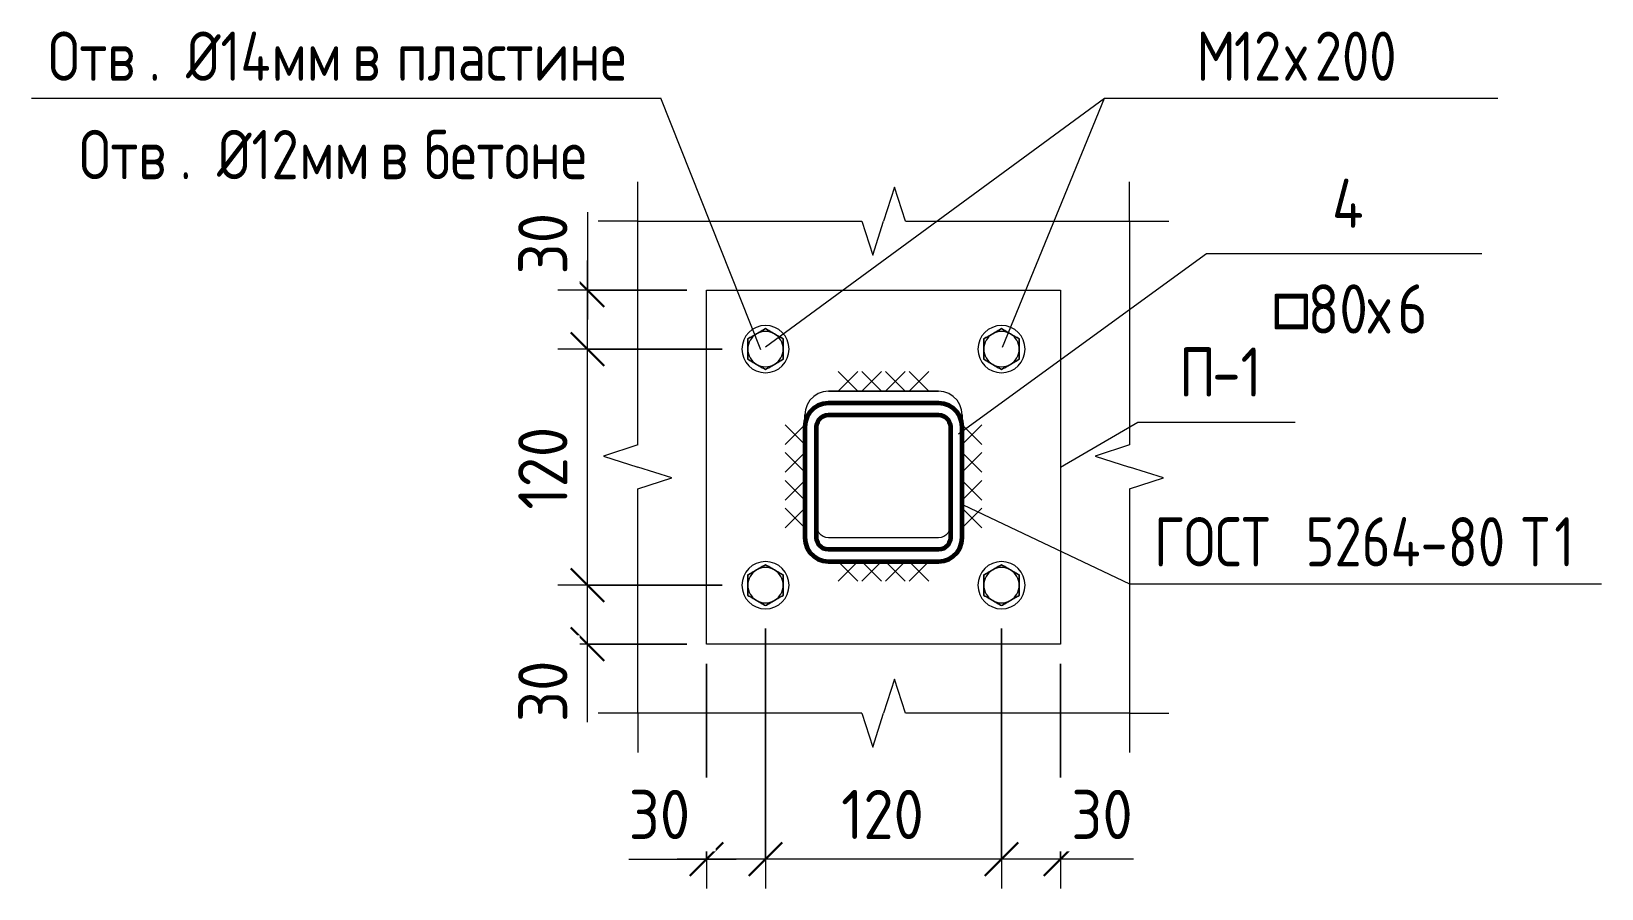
# Model space of a CAD drawing. Header units: millimetres. Extents: x 37710 to 88439, y -33428 to 33849.
# Drawn here: x 86996 to 87794, y -206 to 230 of the extents above; entities that cross this region are included whole.
import ezdxf

# ---------------------------------------------------------------- set-up
doc = ezdxf.new("R2010")
doc.units = ezdxf.units.MM
for name, color, linetype, lineweight in [('AA_Dim', 7, 'Continuous', 9), ('AA_Dim-10', 7, 'Continuous', 9), ('AA_Oformlenie', 7, 'Continuous', 9), ('AA_Vinoska', 7, 'Continuous', 9), ('AF_Balki', 7, 'Continuous', 20), ('KR_Detal', 7, 'Continuous', 20)]:
    doc.layers.add(name, color=color, linetype=linetype, lineweight=lineweight)
doc.styles.add('GOST Common_1', font='GOST_Common.ttf', dxfattribs={"width": 0.85, "height": 25})
doc.styles.add('ISOCPEUR_6', font='isocpeur.ttf', dxfattribs={"width": 0.9, "height": 25})
doc.styles.add('ISOCPEUR_7', font='isocpeur.ttf', dxfattribs={"width": 0.85, "height": 25})
doc.styles.add('ISOCPEUR_8', font='isocpeur.ttf', dxfattribs={"width": 0.85, "height": 25})
doc.dimstyles.new('01_Точн_3_знака__непрозр__2', dxfattribs={"dimscale": 304.8, "dimtxt": 24.899529, "dimasz": 0.055774, "dimexe": 0.049213, "dimexo": 0.032808, "dimgap": 0.008202, "dimtad": 1, "dimdec": 3, "dimrnd": 0.001, "dimdsep": 46, "dimtxsty": 'ISOCPEUR_6', "dimblk1": 'OBLIQUE', "dimblk2": 'OBLIQUE', "dimsah": 1, "dimcen": 0.09, "dimdle": 0.049213, "dimazin": 0, "dimtfac": 1, "dimtdec": 4, "dimtix": 1, "dimtmove": 1, "dimatfit": 3, "dimfxl": 1, "dimtvp": 1, "dimtfill": 1, "dimtolj": 1, "dimtzin": 0, "dimlwd": 18, "dimlwe": 18, "dimarcsym": 2})
doc.dimstyles.new('01_Точн_3_знака__непрозр__3', dxfattribs={"dimscale": 304.8, "dimtxt": 24.899529, "dimasz": 0.055774, "dimexe": 0.049213, "dimexo": 0.032808, "dimgap": 0.008202, "dimtad": 1, "dimdec": 3, "dimrnd": 0.001, "dimdsep": 46, "dimtxsty": 'ISOCPEUR_6', "dimblk1": 'OBLIQUE', "dimblk2": 'OBLIQUE', "dimsah": 1, "dimcen": 0.09, "dimdle": 0.049213, "dimazin": 0, "dimtfac": 1, "dimtdec": 4, "dimtix": 1, "dimtmove": 0, "dimatfit": 3, "dimfxl": 1, "dimtvp": 1, "dimtfill": 1, "dimtolj": 1, "dimtzin": 0, "dimlwd": 18, "dimlwe": 18, "dimarcsym": 2})

# ---------------------------------------------------------------- blocks, each defined once
blk = doc.blocks.new('354_Прокат Лист _НесКаркас_РабПлоск_ - 354_Прокат Лист _НесКаркас_РабПлоск_-3859046-Узел В')
at = {"layer": 'AF_Balki'}
for p, q in [((-41630.06, -81.32), (-41630.06, 98.68)), ((-41630.06, 98.68), (-41450.06, 98.68)), ((-41450.06, 98.68), (-41450.06, -81.32)), ((-41450.06, -81.32), (-41630.06, -81.32))]:
    blk.add_line(p, q, dxfattribs=at)
blk = doc.blocks.new('354_Анкер клиновой _СоедНесК_РабПлоск_ - M12x120_20-3789180-Узел В')
at = {"layer": 'KR_Detal'}
for start, end in [(120, 180), (120, 180), (90, 120), (90, 120), (60, 90), (60, 90), (360, 60), (360, 60), (180, 240), (180, 240), (300, 360), (300, 360), (240, 270), (240, 270), (270, 300), (270, 300)]:
    blk.add_arc((-41480.06, 68.68), 9, start, end, dxfattribs=at)
for points in [[(-41489.06, 73.88), (-41488.35, 74.29), (-41486.89, 75.14), (-41485.35, 76.02), (-41484.56, 76.48)], [(-41484.56, 76.48), (-41485.35, 76.02), (-41486.89, 75.14), (-41488.35, 74.29), (-41489.06, 73.88)], [(-41489.06, 68.68), (-41489.06, 69.59), (-41489.06, 71.37), (-41489.06, 73.06), (-41489.06, 73.88)], [(-41489.06, 73.88), (-41489.06, 73.06), (-41489.06, 71.37), (-41489.06, 69.59), (-41489.06, 68.68)], [(-41484.56, 76.48), (-41483.77, 76.93), (-41482.24, 77.82), (-41480.77, 78.67), (-41480.06, 79.08)], [(-41480.06, 79.08), (-41480.77, 78.67), (-41482.24, 77.82), (-41483.77, 76.93), (-41484.56, 76.48)], [(-41480.06, 79.08), (-41479.35, 78.67), (-41477.89, 77.82), (-41476.35, 76.93), (-41475.56, 76.48)], [(-41475.56, 76.48), (-41476.35, 76.93), (-41477.89, 77.82), (-41479.35, 78.67), (-41480.06, 79.08)], [(-41475.56, 76.48), (-41474.77, 76.02), (-41473.24, 75.14), (-41471.77, 74.29), (-41471.06, 73.88)], [(-41471.06, 73.88), (-41471.77, 74.29), (-41473.24, 75.14), (-41474.77, 76.02), (-41475.56, 76.48)], [(-41471.06, 73.88), (-41471.06, 73.06), (-41471.06, 71.37), (-41471.06, 69.59), (-41471.06, 68.68)], [(-41471.06, 68.68), (-41471.06, 69.59), (-41471.06, 71.37), (-41471.06, 73.06), (-41471.06, 73.88)], [(-41489.06, 63.49), (-41489.06, 64.31), (-41489.06, 66), (-41489.06, 67.78), (-41489.06, 68.68)], [(-41489.06, 68.68), (-41489.06, 67.78), (-41489.06, 66), (-41489.06, 64.31), (-41489.06, 63.49)], [(-41471.06, 68.68), (-41471.06, 67.78), (-41471.06, 66), (-41471.06, 64.31), (-41471.06, 63.49)], [(-41471.06, 63.49), (-41471.06, 64.31), (-41471.06, 66), (-41471.06, 67.78), (-41471.06, 68.68)], [(-41484.56, 60.89), (-41485.35, 61.35), (-41486.89, 62.23), (-41488.35, 63.08), (-41489.06, 63.49)], [(-41489.06, 63.49), (-41488.35, 63.08), (-41486.89, 62.23), (-41485.35, 61.35), (-41484.56, 60.89)], [(-41480.06, 58.29), (-41480.77, 58.7), (-41482.24, 59.55), (-41483.77, 60.44), (-41484.56, 60.89)], [(-41484.56, 60.89), (-41483.77, 60.44), (-41482.24, 59.55), (-41480.77, 58.7), (-41480.06, 58.29)], [(-41475.56, 60.89), (-41476.35, 60.44), (-41477.89, 59.55), (-41479.35, 58.7), (-41480.06, 58.29)], [(-41480.06, 58.29), (-41479.35, 58.7), (-41477.89, 59.55), (-41476.35, 60.44), (-41475.56, 60.89)], [(-41471.06, 63.49), (-41471.77, 63.08), (-41473.24, 62.23), (-41474.77, 61.35), (-41475.56, 60.89)], [(-41475.56, 60.89), (-41474.77, 61.35), (-41473.24, 62.23), (-41471.77, 63.08), (-41471.06, 63.49)]]:
    blk.add_open_spline(points, degree=3, dxfattribs=at)
blk = doc.blocks.new('354_Шайба_ГОСТ 11371-78_СоедНесК_РабПлоск_ - Шайба_ГОСТ 11371-78-3791985-Узел В')
at = {"layer": 'KR_Detal'}
for start, end in [(0, 180), (360, 180), (180, 360), (180, 360)]:
    blk.add_arc((-41480.06, 68.68), 12, start, end, dxfattribs=at)
blk = doc.blocks.new('011_Прямоугольник обрыва _ЭлУзла_ - 011_Прямоугольник обрыва _ЭлУзла_-3864346-Узел В')
at = {"layer": 'AA_Oformlenie'}
for p, q in [((-41665.06, 19.95), (-41665.06, 133.68)), ((-41665.06, 133.68), (-41551.06, 133.68)), ((-41528.8, 133.68), (-41415.06, 133.68)), ((-41415.06, 133.68), (-41415.06, 19.95)), ((-41665.06, -116.32), (-41665.06, -2.32)), ((-41415.06, -2.32), (-41415.06, -116.32)), ((-41551.06, -116.32), (-41665.06, -116.32)), ((-41415.06, -116.32), (-41528.8, -116.32))]:
    blk.add_line(p, q, dxfattribs=at)
blk = doc.blocks.new('Последовательность узлов - Сплошная 2мм М5-2304530-Узел В')
at = {"layer": 'AA_Oformlenie'}
for p, q in [((-41563.06, 57.28), (-41553.06, 47.28)), ((-41553.06, 57.28), (-41563.06, 47.28)), ((-41551.06, 57.28), (-41541.06, 47.28)), ((-41541.06, 57.28), (-41551.06, 47.28)), ((-41539.06, 57.28), (-41529.06, 47.28)), ((-41529.06, 57.28), (-41539.06, 47.28)), ((-41527.06, 57.28), (-41517.06, 47.28)), ((-41517.06, 57.28), (-41527.06, 47.28)), ((-41568.06, 47.28), (-41548.06, 47.28)), ((-41556.06, 47.28), (-41536.06, 47.28)), ((-41544.06, 47.28), (-41524.06, 47.28)), ((-41532.06, 47.28), (-41512.06, 47.28))]:
    blk.add_line(p, q, dxfattribs=at)
blk = doc.blocks.new('Последовательность узлов - Сплошная 2мм М5-V90-Узел В')
at = {"layer": 'AA_Oformlenie'}
for p, q in [((-41500.06, 35.2), (-41500.06, 15.2)), ((-41490.06, 30.2), (-41500.06, 20.2)), ((-41490.06, 20.2), (-41500.06, 30.2)), ((-41500.06, 21.08), (-41500.06, 1.08)), ((-41490.06, 16.08), (-41500.06, 6.08)), ((-41490.06, 6.08), (-41500.06, 16.08)), ((-41500.06, 6.95), (-41500.06, -13.05)), ((-41490.06, 1.95), (-41500.06, -8.05)), ((-41490.06, -8.05), (-41500.06, 1.95)), ((-41500.06, -7.18), (-41500.06, -27.18)), ((-41490.06, -12.18), (-41500.06, -22.18)), ((-41490.06, -22.18), (-41500.06, -12.18))]:
    blk.add_line(p, q, dxfattribs=at)
blk = doc.blocks.new('DIMBLOCK83-Узел В')
at = {"layer": 'AA_Dim-10', "lineweight": 30}
for p, q in [((87278.78, -51.32), (87270.28, -42.82)), ((87278.78, -51.32), (87287.28, -59.82)), ((87278.78, -81.32), (87270.28, -72.82)), ((87278.78, -81.32), (87287.28, -89.82))]:
    blk.add_line(p, q, dxfattribs=at)
at = {"layer": 'AA_Dim-10', "lineweight": 18}
for p, q in [((87347.34, -51.32), (87263.78, -51.32)), ((87278.78, -96.32), (87278.78, -51.32)), ((87278.78, -51.32), (87347.34, -51.32)), ((87278.78, -79.27), (87278.78, -66.32)), ((87278.78, -120.88), (87278.78, -79.27)), ((87329.34, -81.32), (87263.78, -81.32)), ((87278.78, -81.32), (87329.34, -81.32))]:
    blk.add_line(p, q, dxfattribs=at)
at = {"layer": 'AA_Dim-10', "color": 0, "lineweight": 18, "insert": (87243.62, -120.88), "char_height": 25, "width": 37.9239, "attachment_point": 1, "rotation": 90, "line_spacing_factor": 1.149209, "style": 'ISOCPEUR_6', "bg_fill": 3, "box_fill_scale": 1.25, "bg_fill_color": 256, "bg_fill_true_color": 13158600, "bg_fill_transparency": 0}
blk.add_mtext('30', dxfattribs=at)
blk = doc.blocks.new('_Oblique')
at = {"color": 0, "linetype": 'ByBlock', "lineweight": -2}
blk.add_line((-0.5, -0.5), (0.5, 0.5), dxfattribs=at)
blk = doc.blocks.new('DIMBLOCK84-Узел В')
at = {"layer": 'AA_Dim-10', "lineweight": 30}
for p, q in [((87278.78, 68.68), (87270.28, 77.18)), ((87278.78, 68.68), (87287.28, 60.18)), ((87278.78, -51.32), (87270.28, -42.82)), ((87278.78, -51.32), (87287.28, -59.82))]:
    blk.add_line(p, q, dxfattribs=at)
at = {"layer": 'AA_Dim-10', "lineweight": 18}
for p, q in [((87347.34, 68.68), (87263.78, 68.68)), ((87278.78, -51.32), (87278.78, 68.68)), ((87278.78, 68.68), (87347.34, 68.68)), ((87347.34, -51.32), (87263.78, -51.32)), ((87278.78, -51.32), (87347.34, -51.32))]:
    blk.add_line(p, q, dxfattribs=at)
at = {"layer": 'AA_Dim-10', "color": 0, "lineweight": 18, "insert": (87243.62, -12.86), "char_height": 25, "width": 51.7144, "attachment_point": 1, "rotation": 90, "line_spacing_factor": 1.149209, "style": 'ISOCPEUR_6', "bg_fill": 3, "box_fill_scale": 1.25, "bg_fill_color": 256, "bg_fill_true_color": 13158600, "bg_fill_transparency": 0}
blk.add_mtext('120', dxfattribs=at)
blk = doc.blocks.new('DIMBLOCK85-Узел В')
at = {"layer": 'AA_Dim-10', "lineweight": 18}
for p, q in [((87278.78, 138.25), (87278.78, 96.64)), ((87278.78, 68.68), (87278.78, 113.68)), ((87329.34, 98.68), (87263.78, 98.68)), ((87278.78, 98.68), (87329.34, 98.68)), ((87278.78, 96.64), (87278.78, 83.68)), ((87347.34, 68.68), (87263.78, 68.68)), ((87278.78, 68.68), (87347.34, 68.68))]:
    blk.add_line(p, q, dxfattribs=at)
at = {"layer": 'AA_Dim-10', "lineweight": 30}
for p, q in [((87278.78, 98.68), (87270.28, 107.18)), ((87278.78, 98.68), (87287.28, 90.18)), ((87278.78, 68.68), (87270.28, 77.18)), ((87278.78, 68.68), (87287.28, 60.18))]:
    blk.add_line(p, q, dxfattribs=at)
at = {"layer": 'AA_Dim-10', "color": 0, "lineweight": 18, "insert": (87243.62, 106.64), "char_height": 25, "width": 37.9239, "attachment_point": 1, "rotation": 90, "line_spacing_factor": 1.149209, "style": 'ISOCPEUR_6', "bg_fill": 3, "box_fill_scale": 1.25, "bg_fill_color": 256, "bg_fill_true_color": 13158600, "bg_fill_transparency": 0}
blk.add_mtext('30', dxfattribs=at)
blk = doc.blocks.new('DIMBLOCK86-Узел В')
at = {"layer": 'AA_Dim-10', "lineweight": 18}
for p, q in [((87489.34, -73.32), (87489.34, -205.5)), ((87489.34, -190.5), (87489.34, -73.32)), ((87519.34, -91.32), (87519.34, -205.5)), ((87519.34, -190.5), (87519.34, -91.32)), ((87534.34, -190.5), (87489.34, -190.5)), ((87514.8, -190.5), (87504.34, -190.5)), ((87556.4, -190.5), (87514.8, -190.5))]:
    blk.add_line(p, q, dxfattribs=at)
at = {"layer": 'AA_Dim-10', "lineweight": 30}
for p, q in [((87489.34, -190.5), (87497.84, -182)), ((87519.34, -190.5), (87527.84, -182)), ((87489.34, -190.5), (87480.84, -199)), ((87519.34, -190.5), (87510.84, -199))]:
    blk.add_line(p, q, dxfattribs=at)
at = {"layer": 'AA_Dim-10', "color": 0, "lineweight": 18, "insert": (87524.8, -155.34), "char_height": 25, "width": 37.9239, "attachment_point": 1, "line_spacing_factor": 1.149209, "style": 'ISOCPEUR_6', "bg_fill": 3, "box_fill_scale": 1.25, "bg_fill_color": 256, "bg_fill_true_color": 13158600, "bg_fill_transparency": 0}
blk.add_mtext('30', dxfattribs=at)
blk = doc.blocks.new('DIMBLOCK87-Узел В')
at = {"layer": 'AA_Dim-10', "lineweight": 18}
for p, q in [((87369.34, -73.32), (87369.34, -205.5)), ((87369.34, -190.5), (87369.34, -73.32)), ((87489.34, -73.32), (87489.34, -205.5)), ((87489.34, -190.5), (87489.34, -73.32)), ((87489.34, -190.5), (87369.34, -190.5))]:
    blk.add_line(p, q, dxfattribs=at)
at = {"layer": 'AA_Dim-10', "lineweight": 30}
for p, q in [((87369.34, -190.5), (87377.84, -182)), ((87489.34, -190.5), (87497.84, -182)), ((87369.34, -190.5), (87360.84, -199)), ((87489.34, -190.5), (87480.84, -199))]:
    blk.add_line(p, q, dxfattribs=at)
at = {"layer": 'AA_Dim-10', "color": 0, "lineweight": 18, "insert": (87407.79, -155.34), "char_height": 25, "width": 51.7144, "attachment_point": 1, "line_spacing_factor": 1.149209, "style": 'ISOCPEUR_6', "bg_fill": 3, "box_fill_scale": 1.25, "bg_fill_color": 256, "bg_fill_true_color": 13158600, "bg_fill_transparency": 0}
blk.add_mtext('120', dxfattribs=at)
blk = doc.blocks.new('DIMBLOCK88-Узел В')
at = {"layer": 'AA_Dim-10', "lineweight": 18}
for p, q in [((87369.34, -73.32), (87369.34, -205.5)), ((87369.34, -190.5), (87369.34, -73.32)), ((87339.34, -91.32), (87339.34, -205.5)), ((87339.34, -190.5), (87339.34, -91.32)), ((87299.78, -190.5), (87341.38, -190.5)), ((87369.34, -190.5), (87324.34, -190.5)), ((87341.38, -190.5), (87354.34, -190.5))]:
    blk.add_line(p, q, dxfattribs=at)
at = {"layer": 'AA_Dim-10', "lineweight": 30}
for p, q in [((87339.34, -190.5), (87347.84, -182)), ((87369.34, -190.5), (87377.84, -182)), ((87339.34, -190.5), (87330.84, -199)), ((87369.34, -190.5), (87360.84, -199))]:
    blk.add_line(p, q, dxfattribs=at)
at = {"layer": 'AA_Dim-10', "color": 0, "lineweight": 18, "insert": (87299.78, -155.34), "char_height": 25, "width": 37.9239, "attachment_point": 1, "line_spacing_factor": 1.149209, "style": 'ISOCPEUR_6', "bg_fill": 3, "box_fill_scale": 1.25, "bg_fill_color": 256, "bg_fill_true_color": 13158600, "bg_fill_transparency": 0}
blk.add_mtext('30', dxfattribs=at)
blk = doc.blocks.new('043_М_Балки_Полка - Позиция_дп8-3812752-Узел В')
at = {"layer": 'AA_Vinoska'}
blk.add_line((-41410.81, 31.53), (-41330.81, 31.53), dxfattribs=at)
blk = doc.blocks.new('010_Текст с выноской - Текст 2 строки-3030202-Узел В')
at = {"layer": 'AA_Vinoska'}
blk.add_line((-41427.67, 196.22), (-41227.67, 196.22), dxfattribs=at)
blk = doc.blocks.new('043_М_Балки_Полка - Позиция_Наименование_дп14-3812754-Узел В')
at = {"layer": 'AA_Vinoska'}
blk.add_line((-41375.9, 117.33), (-41235.9, 117.33), dxfattribs=at)
blk = doc.blocks.new('010_Текст с выноской - Текст 2 строки-3828731-Узел В')
at = {"layer": 'AA_Vinoska'}
blk.add_line((-41414.95, -50.58), (-41174.95, -50.58), dxfattribs=at)
blk = doc.blocks.new('010_Текст с выноской - Текст 2 строки-3861737-Узел В')
at = {"layer": 'AA_Vinoska'}
blk.add_line((-41973.32, 196.22), (-41653.32, 196.22), dxfattribs=at)

msp = doc.modelspace()

# ---------------------------------------------------------------- linework, layer by layer
at = {"layer": 'AA_Vinoska'}
for p, q in [((87369.4189, 69.8488), (87541.7323, 196.2222)), ((87489.8092, 69.6806), (87541.7323, 196.2222)), ((87304.3424, 133.6844), (87304.3424, 153.7474)), ((87554.3424, 133.6844), (87554.3424, 153.7474)), ((87434.9732, 151.0145), (87429.3424, 133.6844)), ((87440.6041, 133.6844), (87434.9732, 151.0145)), ((87304.3424, 133.6844), (87284.2467, 133.6844)), ((87418.3424, 133.6844), (87423.8424, 116.3639)), ((87423.8424, 116.3639), (87429.3424, 133.6844)), ((87554.3424, 133.6844), (87574.3956, 133.6844)), ((87467.5521, 25.5792), (87593.5027, 117.326)), ((87519.3424, 8.6844), (87558.5966, 31.5322)), ((87304.3424, 19.9462), (87287.0123, 14.3153)), ((87554.3424, 19.9462), (87537.0123, 14.3153)), ((87287.0123, 14.3153), (87304.3424, 8.6844)), ((87321.6629, 3.1844), (87304.3424, 8.6844)), ((87537.0123, 14.3153), (87554.3424, 8.6844)), ((87571.6629, 3.1844), (87554.3424, 8.6844)), ((87304.3424, -2.3156), (87321.6629, 3.1844)), ((87554.3424, -2.3156), (87571.6629, 3.1844)), ((87469.8092, -10.535), (87554.4579, -50.5759)), ((87434.9732, -98.9855), (87429.3424, -116.3156)), ((87440.6041, -116.3156), (87434.9732, -98.9855)), ((87304.3424, -116.3156), (87284.2467, -116.3156)), ((87304.3424, -116.3156), (87304.3424, -136.4015)), ((87418.3424, -116.3156), (87423.8424, -133.6361)), ((87423.8424, -133.6361), (87429.3424, -116.3156)), ((87554.3424, -116.3156), (87574.3956, -116.3156)), ((87554.3424, -116.3156), (87554.3424, -136.4015))]:
    msp.add_line(p, q, dxfattribs=at)
at = {"layer": 'AF_Balki'}
for p, q in [((87400.0072, 41.0894), (87401.3424, 41.2408)), ((87457.3424, 47.2769), (87401.3424, 47.2769)), ((87401.3424, 41.2408), (87457.3424, 41.2408)), ((87457.3424, 41.2408), (87458.6775, 41.0894)), ((87389.3424, 35.2047), (87389.3424, 29.1608)), ((87469.3424, 29.1608), (87469.3424, 35.2047)), ((87457.3424, -27.1686), (87401.3424, -27.1686)), ((87399.9905, -33.1271), (87401.3424, -33.2047)), ((87401.3424, -33.2047), (87457.3424, -33.2047)), ((87457.3424, -33.2047), (87458.6942, -33.1271))]:
    msp.add_line(p, q, dxfattribs=at)
at = {"layer": 'AF_Balki', "lineweight": 60}
for p, q in [((87457.3424, 41.233), (87401.3424, 41.233)), ((87401.3424, 35.1969), (87457.3424, 35.1969)), ((87389.3424, 29.1608), (87389.3424, -27.1763)), ((87395.3424, -27.1763), (87395.3424, 29.1608)), ((87463.3424, 29.1608), (87463.3424, -27.1763)), ((87469.3424, -27.1763), (87469.3424, 29.1608)), ((87457.3424, -33.2124), (87401.3424, -33.2124)), ((87401.3424, -39.2486), (87457.3424, -39.2486))]:
    msp.add_line(p, q, dxfattribs=at)
at = {"layer": 'AF_Balki', "flags": 128}
for points in [[(87401.3424, 47.2769), (87398.6721, 46.9742), (87396.1358, 46.0814), (87393.8605, 44.6431), (87391.9604, 42.7316), (87390.5307, 40.4426), (87389.6432, 37.891), (87389.3424, 35.2047)], [(87469.3424, 35.2047), (87469.0415, 37.891), (87468.154, 40.4426), (87466.7243, 42.7316), (87464.8242, 44.6431), (87462.549, 46.0814), (87460.0126, 46.9742), (87457.3424, 47.2769)], [(87401.3424, -27.1686), (87400.0072, -27.0172), (87398.7391, -26.5708), (87397.6014, -25.8517), (87396.6514, -24.8959), (87395.9365, -23.7514), (87395.4928, -22.4756), (87395.3424, -21.1324)], [(87463.3424, -21.1324), (87463.1919, -22.4756), (87462.7482, -23.7514), (87462.0333, -24.8959), (87461.0833, -25.8517), (87459.9457, -26.5708), (87458.6775, -27.0172), (87457.3424, -27.1686)]]:
    msp.add_lwpolyline(points, dxfattribs=at)
at = {"layer": 'AF_Balki', "lineweight": 60, "flags": 128}
for points in [[(87401.3424, 41.233), (87398.6721, 40.9303), (87396.1358, 40.0375), (87393.8605, 38.5992), (87391.9604, 36.6877), (87390.5307, 34.3987), (87389.6432, 31.8471), (87389.3424, 29.1608)], [(87469.3424, 29.1608), (87469.0415, 31.8471), (87468.154, 34.3987), (87466.7243, 36.6877), (87464.8242, 38.5992), (87462.549, 40.0375), (87460.0126, 40.9303), (87457.3424, 41.233)], [(87395.3424, 29.1608), (87395.4928, 30.5039), (87395.9365, 31.7797), (87396.6514, 32.9242), (87397.6014, 33.88), (87398.7391, 34.5991), (87400.0072, 35.0456), (87401.3424, 35.1969)], [(87457.3424, 35.1969), (87458.6775, 35.0456), (87459.9457, 34.5991), (87461.0833, 33.88), (87462.0333, 32.9242), (87462.7482, 31.7797), (87463.1919, 30.5039), (87463.3424, 29.1608)], [(87389.3424, -27.1763), (87389.6432, -29.8627), (87390.5307, -32.4143), (87391.9604, -34.7032), (87393.8605, -36.6148), (87396.1358, -38.053), (87398.6721, -38.9459), (87401.3424, -39.2486)], [(87401.3424, -33.2124), (87400.0072, -33.0611), (87398.7391, -32.6147), (87397.6014, -31.8956), (87396.6514, -30.9398), (87395.9365, -29.7953), (87395.4928, -28.5195), (87395.3424, -27.1763)], [(87457.3424, -39.2486), (87460.0126, -38.9459), (87462.549, -38.053), (87464.8242, -36.6148), (87466.7243, -34.7032), (87468.154, -32.4143), (87469.0415, -29.8627), (87469.3424, -27.1763)], [(87463.3424, -27.1763), (87463.1919, -28.5195), (87462.7482, -29.7953), (87462.0333, -30.9398), (87461.0833, -31.8956), (87459.9457, -32.6147), (87458.6775, -33.0611), (87457.3424, -33.2124)]]:
    msp.add_lwpolyline(points, dxfattribs=at)

# ---------------------------------------------------------------- block references
at = {"layer": 'AA_Oformlenie'}
for name in ['011_Прямоугольник обрыва _ЭлУзла_ - 011_Прямоугольник обрыва _ЭлУзла_-3864346-Узел В', 'Последовательность узлов - Сплошная 2мм М5-2304530-Узел В', 'Последовательность узлов - Сплошная 2мм М5-V90-Узел В']:
    msp.add_blockref(name, (128969.404, 0), dxfattribs=at)
at = {"layer": 'AA_Oformlenie', "rotation": 180}
msp.add_blockref('Последовательность узлов - Сплошная 2мм М5-V90-Узел В', (45889.2808, 8.0283), dxfattribs=at)
at = {"layer": 'AA_Oformlenie', "extrusion": (0, 0, -1), "rotation": 180}
msp.add_blockref('Последовательность узлов - Сплошная 2мм М5-2304530-Узел В', (-128969.404, 8.0283), dxfattribs=at)
at = {"layer": 'AA_Vinoska'}
for name in ['010_Текст с выноской - Текст 2 строки-3861737-Узел В', '010_Текст с выноской - Текст 2 строки-3030202-Узел В', '043_М_Балки_Полка - Позиция_Наименование_дп14-3812754-Узел В', '043_М_Балки_Полка - Позиция_дп8-3812752-Узел В', '010_Текст с выноской - Текст 2 строки-3828731-Узел В']:
    msp.add_blockref(name, (128969.404, 0), dxfattribs=at)
at = {"layer": 'AF_Balki'}
msp.add_blockref('354_Прокат Лист _НесКаркас_РабПлоск_ - 354_Прокат Лист _НесКаркас_РабПлоск_-3859046-Узел В', (128969.404, 0), dxfattribs=at)
at = {"layer": 'KR_Detal'}
for name, p in [('354_Шайба_ГОСТ 11371-78_СоедНесК_РабПлоск_ - Шайба_ГОСТ 11371-78-3791985-Узел В', (128849.404, 0)), ('354_Шайба_ГОСТ 11371-78_СоедНесК_РабПлоск_ - Шайба_ГОСТ 11371-78-3791985-Узел В', (128969.404, 0)), ('354_Анкер клиновой _СоедНесК_РабПлоск_ - M12x120_20-3789180-Узел В', (128849.404, 0)), ('354_Анкер клиновой _СоедНесК_РабПлоск_ - M12x120_20-3789180-Узел В', (128969.404, 0)), ('354_Шайба_ГОСТ 11371-78_СоедНесК_РабПлоск_ - Шайба_ГОСТ 11371-78-3791985-Узел В', (128849.4039, -120)), ('354_Шайба_ГОСТ 11371-78_СоедНесК_РабПлоск_ - Шайба_ГОСТ 11371-78-3791985-Узел В', (128969.4039, -120)), ('354_Анкер клиновой _СоедНесК_РабПлоск_ - M12x120_20-3789180-Узел В', (128849.4039, -120)), ('354_Анкер клиновой _СоедНесК_РабПлоск_ - M12x120_20-3789180-Узел В', (128969.4039, -120))]:
    msp.add_blockref(name, p, dxfattribs=at)

# ---------------------------------------------------------------- texts
at = {"layer": 'AA_Vinoska', "char_height": 25, "attachment_point": 1}
for s, insert, width, style in [('Отв', (87004.6552, 230.0452), 62.010528, 'GOST Common_1'), ('. Ø14', (87055.819, 230.0452), 75.639216, 'GOST Common_1'), ('\\fGOST Common|b0|i0|c204|p34|;\\W.85; ', (87151.962, 230.0452), 8.858647, 'GOST Common_1'), ('\\fGOST Common|b0|i0|c204|p34|;\\W.85; ', (87174.4516, 230.0452), 8.858647, 'GOST Common_1'), ('\\fGOST Common|b0|i0|c204|p34|;\\W.85;М', (87588.4401, 230.0452), 23.168769, 'GOST Common_1'), ('12', (87607.5563, 230.0452), 31.345981, 'GOST Common_1'), ('200', (87648.5997, 230.0452), 55.196184, 'GOST Common_1'), ('мм', (87118.2276, 230.0452), 40.886063, 'GOST Common_1'), ('\\fGOST Common|b0|i0|c204|p34|;\\W.85;в', (87159.2711, 230.0452), 18.398728, 'GOST Common_1'), ('пластине', (87181.7607, 230.0452), 151.278431, 'GOST Common_1'), ('\\fGOST Common|b0|i0|c204|p34|;\\W.85;х', (87633.4193, 230.0452), 18.398728, 'GOST Common_1'), ('Отв', (87020.4227, 180.0452), 62.010528, 'GOST Common_1'), ('. Ø12', (87071.5865, 180.0452), 73.594912, 'GOST Common_1'), ('\\fGOST Common|b0|i0|c204|p34|;\\W.85; ', (87166.0428, 180.0452), 8.858647, 'GOST Common_1'), ('\\fGOST Common|b0|i0|c204|p34|;\\W.85; ', (87188.5323, 180.0452), 8.858647, 'GOST Common_1'), ('бетоне', (87195.8415, 180.0452), 115.162409, 'GOST Common_1'), ('мм', (87132.3084, 180.0452), 40.886063, 'GOST Common_1'), ('\\fGOST Common|b0|i0|c204|p34|;\\W.85;в', (87173.3519, 180.0452), 18.398728, 'GOST Common_1'), ('\\fISOCPEUR|b0|i0|c204|p34|;\\W.85;4', (87657.4038, 155.2997), 20.443031, 'ISOCPEUR_7'), ('\\fISOCPEUR|b0|i0|c130|p34|;\\W.85;□', (87625.9113, 101.59), 23.168769, 'ISOCPEUR_8'), ('80', (87645.0274, 101.59), 36.797456, 'ISOCPEUR_7'), ('\\fISOCPEUR|b0|i0|c204|p34|;\\W.85;6', (87690.5688, 101.59), 18.398728, 'ISOCPEUR_7'), ('\\fISOCPEUR|b0|i0|c204|p34|;\\W.85;х', (87675.3884, 101.59), 18.398728, 'ISOCPEUR_7'), ('\\fISOCPEUR|b0|i0|c204|p34|;\\W.85;П', (87579.5776, 69.5059), 20.443031, 'ISOCPEUR_7'), ('-1', (87596.4448, 69.5059), 31.345981, 'ISOCPEUR_7'), ('ГОСТ', (87566.8933, -16.7529), 77.683519, 'GOST Common_1'), (' 5264-80 ', (87630.9886, -16.7529), 148.552694, 'GOST Common_1'), ('\\fGOST Common|b0|i0|c204|p34|;\\W.85;Т', (87753.5568, -16.7529), 20.443031, 'GOST Common_1'), ('\\fGOST Common|b0|i0|c204|p34|;\\W.85;1', (87770.424, -16.7529), 12.947253, 'GOST Common_1')]:
    msp.add_mtext(s, dxfattribs=dict(at, insert=insert, width=width, style=style))

# ---------------------------------------------------------------- next in the draw order: dimensions: what is measured, and where the dimension line sits
at = {"layer": 'AA_Dim', "lineweight": 18}
dim = msp.add_linear_dim(base=(87278.77835, -51.31515), p1=(87339.34236, -81.31557), p2=(87357.34226, -51.31515), angle=90, dimstyle='01_Точн_3_знака__непрозр__2', override={"dimpost": '<>', "dimfxl": 34.986021}, dxfattribs=at)
dim.commit()
dim.dimension.update_dxf_attribs({"geometry": 'DIMBLOCK83-Узел В', "text_midpoint": (87260.28363, -101.91524), "dimtype": 160, "text_rotation": 90})
dim = msp.add_linear_dim(base=(87489.3423, -190.5022), p1=(87519.3424, -81.3156), p2=(87489.3423, -63.3151), dimstyle='01_Точн_3_знака__непрозр__2', override={"dimpost": '<>', "dimfxl": 34.986014}, dxfattribs=at)
dim.commit()
dim.dimension.update_dxf_attribs({"geometry": 'DIMBLOCK86-Узел В', "text_midpoint": (87543.7627, -172.0075), "dimtype": 160})

# ---------------------------------------------------------------- next in the draw order: dimensions: what is measured, and where the dimension line sits
dim = msp.add_linear_dim(base=(87278.7784, 68.6849), p1=(87357.3423, -51.3151), p2=(87357.3424, 68.6849), angle=90, dimstyle='01_Точн_3_знака__непрозр__3', override={"dimpost": '<>', "dimfxl": 120}, dxfattribs=at)
dim.commit()
dim.dimension.update_dxf_attribs({"geometry": 'DIMBLOCK84-Узел В', "text_midpoint": (87263.7784, 8.6849)})

# ---------------------------------------------------------------- next in the draw order: dimensions: what is measured, and where the dimension line sits
dim = msp.add_linear_dim(base=(87278.77835, 98.68443), p1=(87357.34236, 68.68485), p2=(87339.34236, 98.68443), angle=90, dimstyle='01_Точн_3_знака__непрозр__2', override={"dimpost": '<>', "dimfxl": 34.985351}, dxfattribs=at)
dim.commit()
dim.dimension.update_dxf_attribs({"geometry": 'DIMBLOCK85-Узел В', "text_midpoint": (87260.28363, 125.60476), "dimtype": 160, "text_rotation": 90})
dim = msp.add_linear_dim(base=(87369.3423, -190.5022), p1=(87489.3423, -63.3151), p2=(87369.3423, -63.3151), dimstyle='01_Точн_3_знака__непрозр__3', override={"dimpost": '<>', "dimfxl": 120}, dxfattribs=at)
dim.commit()
dim.dimension.update_dxf_attribs({"geometry": 'DIMBLOCK87-Узел В', "text_midpoint": (87429.3423, -175.5022)})

# ---------------------------------------------------------------- next in the draw order: linework, layer by layer
at = {"layer": 'AA_Vinoska'}
msp.add_line((87366.9759, 68.3584), (87316.0799, 196.2222), dxfattribs=at)

# ---------------------------------------------------------------- next in the draw order: dimensions: what is measured, and where the dimension line sits
at = {"layer": 'AA_Dim', "lineweight": 18}
dim = msp.add_linear_dim(base=(87339.3424, -190.5022), p1=(87369.3423, -63.3151), p2=(87339.3424, -81.3156), dimstyle='01_Точн_3_знака__непрозр__2', override={"dimpost": '<>', "dimfxl": 34.985842}, dxfattribs=at)
dim.commit()
dim.dimension.update_dxf_attribs({"geometry": 'DIMBLOCK88-Узел В', "text_midpoint": (87318.7427, -172.0075), "dimtype": 160})

doc.saveas('drawing.dxf')
